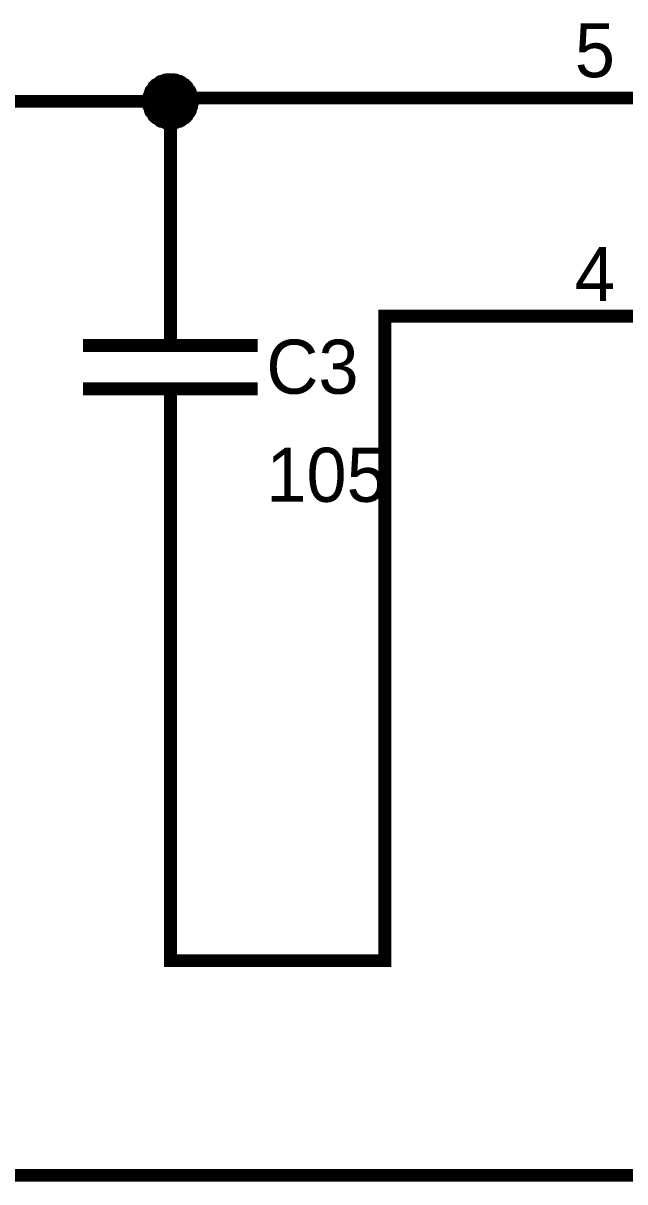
# Model space of a CAD drawing. Header units: millimetres. Extents: x 0 to 394, y 0 to 282.
# Drawn here: x 96.58 to 110.6, y 234.85 to 261.81 of the extents above; entities that cross this region are included whole.
import ezdxf

# ---------------------------------------------------------------- set-up
doc = ezdxf.new("R2010")
doc.units = ezdxf.units.MM
doc.layers.add('Sheet', color=255, linetype='Continuous')

msp = doc.modelspace()

# ---------------------------------------------------------------- linework, layer by layer
at = {"layer": 'Sheet'}
for points, const_width in [([(99.503, 259.995), (99.503, 260.017), (99.503, 260.051), (99.514, 260.073), (99.514, 260.096), (99.514, 260.118), (99.526, 260.141), (99.537, 260.175), (99.548, 260.197), (99.548, 260.219), (99.559, 260.242), (99.571, 260.253), (99.593, 260.276), (99.604, 260.298), (99.615, 260.321), (99.638, 260.332), (99.649, 260.354), (99.672, 260.365), (99.683, 260.388), (99.705, 260.399), (99.728, 260.41), (99.75, 260.433), (99.761, 260.444), (99.784, 260.455), (99.806, 260.455), (99.829, 260.467), (99.863, 260.478), (99.885, 260.489), (99.907, 260.489), (99.93, 260.489), (99.952, 260.5), (99.986, 260.5), (100.009, 260.5)], 0.3), ([(99.503, 259.995), (99.503, 260.017), (99.503, 260.051), (99.514, 260.073), (99.514, 260.096), (99.514, 260.118), (99.526, 260.141), (99.537, 260.175), (99.548, 260.197), (99.548, 260.219), (99.559, 260.242), (99.571, 260.253), (99.593, 260.276), (99.604, 260.298), (99.615, 260.321), (99.638, 260.332), (99.649, 260.354), (99.672, 260.365), (99.683, 260.388), (99.705, 260.399), (99.728, 260.41), (99.75, 260.433), (99.761, 260.444), (99.784, 260.455), (99.806, 260.455), (99.829, 260.467), (99.863, 260.478), (99.885, 260.489), (99.907, 260.489), (99.93, 260.489), (99.952, 260.5), (99.986, 260.5), (100.009, 260.5)], 0.3), ([(99.503, 259.995), (99.503, 260.017), (99.503, 260.051), (99.514, 260.073), (99.514, 260.096), (99.514, 260.118), (99.526, 260.141), (99.537, 260.175), (99.548, 260.197), (99.548, 260.219), (99.559, 260.242), (99.571, 260.253), (99.593, 260.276), (99.604, 260.298), (99.615, 260.321), (99.638, 260.332), (99.649, 260.354), (99.672, 260.365), (99.683, 260.388), (99.705, 260.399), (99.728, 260.41), (99.75, 260.433), (99.761, 260.444), (99.784, 260.455), (99.806, 260.455), (99.829, 260.467), (99.863, 260.478), (99.885, 260.489), (99.907, 260.489), (99.93, 260.489), (99.952, 260.5), (99.986, 260.5), (100.009, 260.5)], 0.3), ([(99.503, 259.995), (99.503, 260.017), (99.503, 260.051), (99.514, 260.073), (99.514, 260.096), (99.514, 260.118), (99.526, 260.141), (99.537, 260.175), (99.548, 260.197), (99.548, 260.219), (99.559, 260.242), (99.571, 260.253), (99.593, 260.276), (99.604, 260.298), (99.615, 260.321), (99.638, 260.332), (99.649, 260.354), (99.672, 260.365), (99.683, 260.388), (99.705, 260.399), (99.728, 260.41), (99.75, 260.433), (99.761, 260.444), (99.784, 260.455), (99.806, 260.455), (99.829, 260.467), (99.863, 260.478), (99.885, 260.489), (99.907, 260.489), (99.93, 260.489), (99.952, 260.5), (99.986, 260.5), (100.009, 260.5)], 0.3), ([(99.503, 259.995), (99.503, 260.017), (99.503, 260.051), (99.514, 260.073), (99.514, 260.096), (99.514, 260.118), (99.526, 260.141), (99.537, 260.175), (99.548, 260.197), (99.548, 260.219), (99.559, 260.242), (99.571, 260.253), (99.593, 260.276), (99.604, 260.298), (99.615, 260.321), (99.638, 260.332), (99.649, 260.354), (99.672, 260.365), (99.683, 260.388), (99.705, 260.399), (99.728, 260.41), (99.75, 260.433), (99.761, 260.444), (99.784, 260.455), (99.806, 260.455), (99.829, 260.467), (99.863, 260.478), (99.885, 260.489), (99.907, 260.489), (99.93, 260.489), (99.952, 260.5), (99.986, 260.5), (100.009, 260.5)], 0.0991), ([(99.503, 259.995), (99.503, 260.017), (99.503, 260.051), (99.514, 260.073), (99.514, 260.096), (99.514, 260.118), (99.526, 260.141), (99.537, 260.175), (99.548, 260.197), (99.548, 260.219), (99.559, 260.242), (99.571, 260.253), (99.593, 260.276), (99.604, 260.298), (99.615, 260.321), (99.638, 260.332), (99.649, 260.354), (99.672, 260.365), (99.683, 260.388), (99.705, 260.399), (99.728, 260.41), (99.75, 260.433), (99.761, 260.444), (99.784, 260.455), (99.806, 260.455), (99.829, 260.467), (99.863, 260.478), (99.885, 260.489), (99.907, 260.489), (99.93, 260.489), (99.952, 260.5), (99.986, 260.5), (100.009, 260.5)], 0.0991), ([(99.503, 259.995), (99.503, 260.017), (99.503, 260.051), (99.514, 260.073), (99.514, 260.096), (99.514, 260.118), (99.526, 260.141), (99.537, 260.175), (99.548, 260.197), (99.548, 260.219), (99.559, 260.242), (99.571, 260.253), (99.593, 260.276), (99.604, 260.298), (99.615, 260.321), (99.638, 260.332), (99.649, 260.354), (99.672, 260.365), (99.683, 260.388), (99.705, 260.399), (99.728, 260.41), (99.75, 260.433), (99.761, 260.444), (99.784, 260.455), (99.806, 260.455), (99.829, 260.467), (99.863, 260.478), (99.885, 260.489), (99.907, 260.489), (99.93, 260.489), (99.952, 260.5), (99.986, 260.5), (100.009, 260.5)], 0.0991), ([(99.503, 259.995), (99.503, 260.017), (99.503, 260.051), (99.514, 260.073), (99.514, 260.096), (99.514, 260.118), (99.526, 260.141), (99.537, 260.175), (99.548, 260.197), (99.548, 260.219), (99.559, 260.242), (99.571, 260.253), (99.593, 260.276), (99.604, 260.298), (99.615, 260.321), (99.638, 260.332), (99.649, 260.354), (99.672, 260.365), (99.683, 260.388), (99.705, 260.399), (99.728, 260.41), (99.75, 260.433), (99.761, 260.444), (99.784, 260.455), (99.806, 260.455), (99.829, 260.467), (99.863, 260.478), (99.885, 260.489), (99.907, 260.489), (99.93, 260.489), (99.952, 260.5), (99.986, 260.5), (100.009, 260.5)], 0.0991), ([(100.009, 260.5), (100.009, 260.5)], 0.3), ([(100.009, 260.5), (100.031, 260.5), (100.065, 260.5), (100.087, 260.489), (100.11, 260.489), (100.132, 260.489), (100.155, 260.478), (100.188, 260.467), (100.211, 260.455), (100.233, 260.455), (100.256, 260.444), (100.267, 260.433), (100.289, 260.41), (100.312, 260.399), (100.334, 260.388), (100.345, 260.365), (100.368, 260.354), (100.379, 260.332), (100.402, 260.321), (100.413, 260.298), (100.424, 260.276), (100.447, 260.253), (100.458, 260.242), (100.469, 260.219), (100.469, 260.197), (100.48, 260.175), (100.491, 260.141), (100.503, 260.118), (100.503, 260.096), (100.503, 260.073), (100.514, 260.051), (100.514, 260.017), (100.514, 259.995)], 0.3), ([(100.009, 260.5), (100.009, 260.5)], 0.3), ([(100.009, 260.5), (100.031, 260.5), (100.065, 260.5), (100.087, 260.489), (100.11, 260.489), (100.132, 260.489), (100.155, 260.478), (100.188, 260.467), (100.211, 260.455), (100.233, 260.455), (100.256, 260.444), (100.267, 260.433), (100.289, 260.41), (100.312, 260.399), (100.334, 260.388), (100.345, 260.365), (100.368, 260.354), (100.379, 260.332), (100.402, 260.321), (100.413, 260.298), (100.424, 260.276), (100.447, 260.253), (100.458, 260.242), (100.469, 260.219), (100.469, 260.197), (100.48, 260.175), (100.491, 260.141), (100.503, 260.118), (100.503, 260.096), (100.503, 260.073), (100.514, 260.051), (100.514, 260.017), (100.514, 259.995)], 0.3), ([(100.009, 260.5), (100.009, 260.5)], 0.3), ([(100.009, 260.5), (100.031, 260.5), (100.065, 260.5), (100.087, 260.489), (100.11, 260.489), (100.132, 260.489), (100.155, 260.478), (100.188, 260.467), (100.211, 260.455), (100.233, 260.455), (100.256, 260.444), (100.267, 260.433), (100.289, 260.41), (100.312, 260.399), (100.334, 260.388), (100.345, 260.365), (100.368, 260.354), (100.379, 260.332), (100.402, 260.321), (100.413, 260.298), (100.424, 260.276), (100.447, 260.253), (100.458, 260.242), (100.469, 260.219), (100.469, 260.197), (100.48, 260.175), (100.491, 260.141), (100.503, 260.118), (100.503, 260.096), (100.503, 260.073), (100.514, 260.051), (100.514, 260.017), (100.514, 259.995)], 0.3), ([(100.009, 260.5), (100.009, 260.5)], 0.3), ([(100.009, 260.5), (100.031, 260.5), (100.065, 260.5), (100.087, 260.489), (100.11, 260.489), (100.132, 260.489), (100.155, 260.478), (100.188, 260.467), (100.211, 260.455), (100.233, 260.455), (100.256, 260.444), (100.267, 260.433), (100.289, 260.41), (100.312, 260.399), (100.334, 260.388), (100.345, 260.365), (100.368, 260.354), (100.379, 260.332), (100.402, 260.321), (100.413, 260.298), (100.424, 260.276), (100.447, 260.253), (100.458, 260.242), (100.469, 260.219), (100.469, 260.197), (100.48, 260.175), (100.491, 260.141), (100.503, 260.118), (100.503, 260.096), (100.503, 260.073), (100.514, 260.051), (100.514, 260.017), (100.514, 259.995)], 0.3), ([(100.009, 260.5), (100.009, 260.5)], 0.0991), ([(100.009, 260.5), (100.031, 260.5), (100.065, 260.5), (100.087, 260.489), (100.11, 260.489), (100.132, 260.489), (100.155, 260.478), (100.188, 260.467), (100.211, 260.455), (100.233, 260.455), (100.256, 260.444), (100.267, 260.433), (100.289, 260.41), (100.312, 260.399), (100.334, 260.388), (100.345, 260.365), (100.368, 260.354), (100.379, 260.332), (100.402, 260.321), (100.413, 260.298), (100.424, 260.276), (100.447, 260.253), (100.458, 260.242), (100.469, 260.219), (100.469, 260.197), (100.48, 260.175), (100.491, 260.141), (100.503, 260.118), (100.503, 260.096), (100.503, 260.073), (100.514, 260.051), (100.514, 260.017), (100.514, 259.995)], 0.0991), ([(100.009, 260.5), (100.009, 260.5)], 0.0991), ([(100.009, 260.5), (100.031, 260.5), (100.065, 260.5), (100.087, 260.489), (100.11, 260.489), (100.132, 260.489), (100.155, 260.478), (100.188, 260.467), (100.211, 260.455), (100.233, 260.455), (100.256, 260.444), (100.267, 260.433), (100.289, 260.41), (100.312, 260.399), (100.334, 260.388), (100.345, 260.365), (100.368, 260.354), (100.379, 260.332), (100.402, 260.321), (100.413, 260.298), (100.424, 260.276), (100.447, 260.253), (100.458, 260.242), (100.469, 260.219), (100.469, 260.197), (100.48, 260.175), (100.491, 260.141), (100.503, 260.118), (100.503, 260.096), (100.503, 260.073), (100.514, 260.051), (100.514, 260.017), (100.514, 259.995)], 0.0991), ([(100.009, 260.5), (100.009, 260.5)], 0.0991), ([(100.009, 260.5), (100.031, 260.5), (100.065, 260.5), (100.087, 260.489), (100.11, 260.489), (100.132, 260.489), (100.155, 260.478), (100.188, 260.467), (100.211, 260.455), (100.233, 260.455), (100.256, 260.444), (100.267, 260.433), (100.289, 260.41), (100.312, 260.399), (100.334, 260.388), (100.345, 260.365), (100.368, 260.354), (100.379, 260.332), (100.402, 260.321), (100.413, 260.298), (100.424, 260.276), (100.447, 260.253), (100.458, 260.242), (100.469, 260.219), (100.469, 260.197), (100.48, 260.175), (100.491, 260.141), (100.503, 260.118), (100.503, 260.096), (100.503, 260.073), (100.514, 260.051), (100.514, 260.017), (100.514, 259.995)], 0.0991), ([(100.009, 260.5), (100.009, 260.5)], 0.0991), ([(100.009, 260.5), (100.031, 260.5), (100.065, 260.5), (100.087, 260.489), (100.11, 260.489), (100.132, 260.489), (100.155, 260.478), (100.188, 260.467), (100.211, 260.455), (100.233, 260.455), (100.256, 260.444), (100.267, 260.433), (100.289, 260.41), (100.312, 260.399), (100.334, 260.388), (100.345, 260.365), (100.368, 260.354), (100.379, 260.332), (100.402, 260.321), (100.413, 260.298), (100.424, 260.276), (100.447, 260.253), (100.458, 260.242), (100.469, 260.219), (100.469, 260.197), (100.48, 260.175), (100.491, 260.141), (100.503, 260.118), (100.503, 260.096), (100.503, 260.073), (100.514, 260.051), (100.514, 260.017), (100.514, 259.995)], 0.0991), ([(80.007, 259.995), (90.013, 259.995), (100.009, 259.995), (100.009, 257.614)], 0.3), ([(100.009, 259.489), (99.986, 259.489), (99.952, 259.489), (99.93, 259.501), (99.907, 259.501), (99.885, 259.501), (99.863, 259.512), (99.829, 259.523), (99.806, 259.534), (99.784, 259.534), (99.761, 259.546), (99.75, 259.557), (99.728, 259.579), (99.705, 259.591), (99.683, 259.602), (99.672, 259.624), (99.649, 259.635), (99.638, 259.658), (99.615, 259.669), (99.604, 259.692), (99.593, 259.714), (99.571, 259.737), (99.559, 259.748), (99.548, 259.77), (99.548, 259.793), (99.537, 259.815), (99.526, 259.849), (99.514, 259.871), (99.514, 259.894), (99.514, 259.916), (99.503, 259.939), (99.503, 259.972), (99.503, 259.995)], 0.3), ([(99.503, 259.995), (99.503, 259.995)], 0.3), ([(100.009, 259.489), (99.986, 259.489), (99.952, 259.489), (99.93, 259.501), (99.907, 259.501), (99.885, 259.501), (99.863, 259.512), (99.829, 259.523), (99.806, 259.534), (99.784, 259.534), (99.761, 259.546), (99.75, 259.557), (99.728, 259.579), (99.705, 259.591), (99.683, 259.602), (99.672, 259.624), (99.649, 259.635), (99.638, 259.658), (99.615, 259.669), (99.604, 259.692), (99.593, 259.714), (99.571, 259.737), (99.559, 259.748), (99.548, 259.77), (99.548, 259.793), (99.537, 259.815), (99.526, 259.849), (99.514, 259.871), (99.514, 259.894), (99.514, 259.916), (99.503, 259.939), (99.503, 259.972), (99.503, 259.995)], 0.3), ([(99.503, 259.995), (99.503, 259.995)], 0.3), ([(100.009, 259.489), (99.986, 259.489), (99.952, 259.489), (99.93, 259.501), (99.907, 259.501), (99.885, 259.501), (99.863, 259.512), (99.829, 259.523), (99.806, 259.534), (99.784, 259.534), (99.761, 259.546), (99.75, 259.557), (99.728, 259.579), (99.705, 259.591), (99.683, 259.602), (99.672, 259.624), (99.649, 259.635), (99.638, 259.658), (99.615, 259.669), (99.604, 259.692), (99.593, 259.714), (99.571, 259.737), (99.559, 259.748), (99.548, 259.77), (99.548, 259.793), (99.537, 259.815), (99.526, 259.849), (99.514, 259.871), (99.514, 259.894), (99.514, 259.916), (99.503, 259.939), (99.503, 259.972), (99.503, 259.995)], 0.3), ([(99.503, 259.995), (99.503, 259.995)], 0.3), ([(100.009, 259.489), (99.986, 259.489), (99.952, 259.489), (99.93, 259.501), (99.907, 259.501), (99.885, 259.501), (99.863, 259.512), (99.829, 259.523), (99.806, 259.534), (99.784, 259.534), (99.761, 259.546), (99.75, 259.557), (99.728, 259.579), (99.705, 259.591), (99.683, 259.602), (99.672, 259.624), (99.649, 259.635), (99.638, 259.658), (99.615, 259.669), (99.604, 259.692), (99.593, 259.714), (99.571, 259.737), (99.559, 259.748), (99.548, 259.77), (99.548, 259.793), (99.537, 259.815), (99.526, 259.849), (99.514, 259.871), (99.514, 259.894), (99.514, 259.916), (99.503, 259.939), (99.503, 259.972), (99.503, 259.995)], 0.3), ([(99.503, 259.995), (99.503, 259.995)], 0.3), ([(100.009, 259.489), (99.986, 259.489), (99.952, 259.489), (99.93, 259.501), (99.907, 259.501), (99.885, 259.501), (99.863, 259.512), (99.829, 259.523), (99.806, 259.534), (99.784, 259.534), (99.761, 259.546), (99.75, 259.557), (99.728, 259.579), (99.705, 259.591), (99.683, 259.602), (99.672, 259.624), (99.649, 259.635), (99.638, 259.658), (99.615, 259.669), (99.604, 259.692), (99.593, 259.714), (99.571, 259.737), (99.559, 259.748), (99.548, 259.77), (99.548, 259.793), (99.537, 259.815), (99.526, 259.849), (99.514, 259.871), (99.514, 259.894), (99.514, 259.916), (99.503, 259.939), (99.503, 259.972), (99.503, 259.995)], 0.0991), ([(99.503, 259.995), (99.503, 259.995)], 0.0991), ([(100.009, 259.489), (99.986, 259.489), (99.952, 259.489), (99.93, 259.501), (99.907, 259.501), (99.885, 259.501), (99.863, 259.512), (99.829, 259.523), (99.806, 259.534), (99.784, 259.534), (99.761, 259.546), (99.75, 259.557), (99.728, 259.579), (99.705, 259.591), (99.683, 259.602), (99.672, 259.624), (99.649, 259.635), (99.638, 259.658), (99.615, 259.669), (99.604, 259.692), (99.593, 259.714), (99.571, 259.737), (99.559, 259.748), (99.548, 259.77), (99.548, 259.793), (99.537, 259.815), (99.526, 259.849), (99.514, 259.871), (99.514, 259.894), (99.514, 259.916), (99.503, 259.939), (99.503, 259.972), (99.503, 259.995)], 0.0991), ([(99.503, 259.995), (99.503, 259.995)], 0.0991), ([(100.009, 259.489), (99.986, 259.489), (99.952, 259.489), (99.93, 259.501), (99.907, 259.501), (99.885, 259.501), (99.863, 259.512), (99.829, 259.523), (99.806, 259.534), (99.784, 259.534), (99.761, 259.546), (99.75, 259.557), (99.728, 259.579), (99.705, 259.591), (99.683, 259.602), (99.672, 259.624), (99.649, 259.635), (99.638, 259.658), (99.615, 259.669), (99.604, 259.692), (99.593, 259.714), (99.571, 259.737), (99.559, 259.748), (99.548, 259.77), (99.548, 259.793), (99.537, 259.815), (99.526, 259.849), (99.514, 259.871), (99.514, 259.894), (99.514, 259.916), (99.503, 259.939), (99.503, 259.972), (99.503, 259.995)], 0.0991), ([(99.503, 259.995), (99.503, 259.995)], 0.0991), ([(100.009, 259.489), (99.986, 259.489), (99.952, 259.489), (99.93, 259.501), (99.907, 259.501), (99.885, 259.501), (99.863, 259.512), (99.829, 259.523), (99.806, 259.534), (99.784, 259.534), (99.761, 259.546), (99.75, 259.557), (99.728, 259.579), (99.705, 259.591), (99.683, 259.602), (99.672, 259.624), (99.649, 259.635), (99.638, 259.658), (99.615, 259.669), (99.604, 259.692), (99.593, 259.714), (99.571, 259.737), (99.559, 259.748), (99.548, 259.77), (99.548, 259.793), (99.537, 259.815), (99.526, 259.849), (99.514, 259.871), (99.514, 259.894), (99.514, 259.916), (99.503, 259.939), (99.503, 259.972), (99.503, 259.995)], 0.0991), ([(99.503, 259.995), (99.503, 259.995)], 0.0991), ([(100.009, 259.995), (100.009, 260.073), (110.004, 260.073)], 0.3), ([(100.514, 259.995), (100.514, 259.972), (100.514, 259.939), (100.503, 259.916), (100.503, 259.894), (100.503, 259.871), (100.491, 259.849), (100.48, 259.815), (100.469, 259.793), (100.469, 259.77), (100.458, 259.748), (100.447, 259.737), (100.424, 259.714), (100.413, 259.692), (100.402, 259.669), (100.379, 259.658), (100.368, 259.635), (100.345, 259.624), (100.334, 259.602), (100.312, 259.591), (100.289, 259.579), (100.267, 259.557), (100.256, 259.546), (100.233, 259.534), (100.211, 259.534), (100.188, 259.523), (100.155, 259.512), (100.132, 259.501), (100.11, 259.501), (100.087, 259.501), (100.065, 259.489), (100.031, 259.489), (100.009, 259.489)], 0.3), ([(100.514, 259.995), (100.514, 259.972), (100.514, 259.939), (100.503, 259.916), (100.503, 259.894), (100.503, 259.871), (100.491, 259.849), (100.48, 259.815), (100.469, 259.793), (100.469, 259.77), (100.458, 259.748), (100.447, 259.737), (100.424, 259.714), (100.413, 259.692), (100.402, 259.669), (100.379, 259.658), (100.368, 259.635), (100.345, 259.624), (100.334, 259.602), (100.312, 259.591), (100.289, 259.579), (100.267, 259.557), (100.256, 259.546), (100.233, 259.534), (100.211, 259.534), (100.188, 259.523), (100.155, 259.512), (100.132, 259.501), (100.11, 259.501), (100.087, 259.501), (100.065, 259.489), (100.031, 259.489), (100.009, 259.489)], 0.3), ([(100.514, 259.995), (100.514, 259.972), (100.514, 259.939), (100.503, 259.916), (100.503, 259.894), (100.503, 259.871), (100.491, 259.849), (100.48, 259.815), (100.469, 259.793), (100.469, 259.77), (100.458, 259.748), (100.447, 259.737), (100.424, 259.714), (100.413, 259.692), (100.402, 259.669), (100.379, 259.658), (100.368, 259.635), (100.345, 259.624), (100.334, 259.602), (100.312, 259.591), (100.289, 259.579), (100.267, 259.557), (100.256, 259.546), (100.233, 259.534), (100.211, 259.534), (100.188, 259.523), (100.155, 259.512), (100.132, 259.501), (100.11, 259.501), (100.087, 259.501), (100.065, 259.489), (100.031, 259.489), (100.009, 259.489)], 0.3), ([(100.514, 259.995), (100.514, 259.972), (100.514, 259.939), (100.503, 259.916), (100.503, 259.894), (100.503, 259.871), (100.491, 259.849), (100.48, 259.815), (100.469, 259.793), (100.469, 259.77), (100.458, 259.748), (100.447, 259.737), (100.424, 259.714), (100.413, 259.692), (100.402, 259.669), (100.379, 259.658), (100.368, 259.635), (100.345, 259.624), (100.334, 259.602), (100.312, 259.591), (100.289, 259.579), (100.267, 259.557), (100.256, 259.546), (100.233, 259.534), (100.211, 259.534), (100.188, 259.523), (100.155, 259.512), (100.132, 259.501), (100.11, 259.501), (100.087, 259.501), (100.065, 259.489), (100.031, 259.489), (100.009, 259.489)], 0.3), ([(100.514, 259.995), (100.514, 259.972), (100.514, 259.939), (100.503, 259.916), (100.503, 259.894), (100.503, 259.871), (100.491, 259.849), (100.48, 259.815), (100.469, 259.793), (100.469, 259.77), (100.458, 259.748), (100.447, 259.737), (100.424, 259.714), (100.413, 259.692), (100.402, 259.669), (100.379, 259.658), (100.368, 259.635), (100.345, 259.624), (100.334, 259.602), (100.312, 259.591), (100.289, 259.579), (100.267, 259.557), (100.256, 259.546), (100.233, 259.534), (100.211, 259.534), (100.188, 259.523), (100.155, 259.512), (100.132, 259.501), (100.11, 259.501), (100.087, 259.501), (100.065, 259.489), (100.031, 259.489), (100.009, 259.489)], 0.0991), ([(100.514, 259.995), (100.514, 259.972), (100.514, 259.939), (100.503, 259.916), (100.503, 259.894), (100.503, 259.871), (100.491, 259.849), (100.48, 259.815), (100.469, 259.793), (100.469, 259.77), (100.458, 259.748), (100.447, 259.737), (100.424, 259.714), (100.413, 259.692), (100.402, 259.669), (100.379, 259.658), (100.368, 259.635), (100.345, 259.624), (100.334, 259.602), (100.312, 259.591), (100.289, 259.579), (100.267, 259.557), (100.256, 259.546), (100.233, 259.534), (100.211, 259.534), (100.188, 259.523), (100.155, 259.512), (100.132, 259.501), (100.11, 259.501), (100.087, 259.501), (100.065, 259.489), (100.031, 259.489), (100.009, 259.489)], 0.0991), ([(100.514, 259.995), (100.514, 259.972), (100.514, 259.939), (100.503, 259.916), (100.503, 259.894), (100.503, 259.871), (100.491, 259.849), (100.48, 259.815), (100.469, 259.793), (100.469, 259.77), (100.458, 259.748), (100.447, 259.737), (100.424, 259.714), (100.413, 259.692), (100.402, 259.669), (100.379, 259.658), (100.368, 259.635), (100.345, 259.624), (100.334, 259.602), (100.312, 259.591), (100.289, 259.579), (100.267, 259.557), (100.256, 259.546), (100.233, 259.534), (100.211, 259.534), (100.188, 259.523), (100.155, 259.512), (100.132, 259.501), (100.11, 259.501), (100.087, 259.501), (100.065, 259.489), (100.031, 259.489), (100.009, 259.489)], 0.0991), ([(100.514, 259.995), (100.514, 259.972), (100.514, 259.939), (100.503, 259.916), (100.503, 259.894), (100.503, 259.871), (100.491, 259.849), (100.48, 259.815), (100.469, 259.793), (100.469, 259.77), (100.458, 259.748), (100.447, 259.737), (100.424, 259.714), (100.413, 259.692), (100.402, 259.669), (100.379, 259.658), (100.368, 259.635), (100.345, 259.624), (100.334, 259.602), (100.312, 259.591), (100.289, 259.579), (100.267, 259.557), (100.256, 259.546), (100.233, 259.534), (100.211, 259.534), (100.188, 259.523), (100.155, 259.512), (100.132, 259.501), (100.11, 259.501), (100.087, 259.501), (100.065, 259.489), (100.031, 259.489), (100.009, 259.489)], 0.0991), ([(100.514, 259.995), (100.514, 259.995), (100.514, 259.995), (100.514, 259.995), (100.514, 259.995), (100.514, 259.995), (100.514, 259.995), (100.514, 259.995), (100.514, 259.995), (100.514, 259.995), (100.514, 259.995), (100.514, 259.995), (100.514, 259.995), (100.514, 259.995), (100.514, 259.995), (100.514, 259.995), (100.514, 259.995), (100.514, 259.995), (100.514, 259.995), (100.514, 259.995), (100.514, 259.995), (100.514, 259.995), (100.514, 259.995), (100.514, 259.995), (100.514, 259.995), (100.514, 259.995), (100.514, 259.995), (100.514, 259.995), (100.514, 259.995), (100.514, 259.995), (100.514, 259.995), (100.514, 259.995), (100.514, 259.995)], 0.3), ([(100.514, 259.995), (100.514, 259.995)], 0.3), ([(100.514, 259.995), (100.514, 259.995), (100.514, 259.995), (100.514, 259.995), (100.514, 259.995), (100.514, 259.995), (100.514, 259.995), (100.514, 259.995), (100.514, 259.995), (100.514, 259.995), (100.514, 259.995), (100.514, 259.995), (100.514, 259.995), (100.514, 259.995), (100.514, 259.995), (100.514, 259.995), (100.514, 259.995), (100.514, 259.995), (100.514, 259.995), (100.514, 259.995), (100.514, 259.995), (100.514, 259.995), (100.514, 259.995), (100.514, 259.995), (100.514, 259.995), (100.514, 259.995), (100.514, 259.995), (100.514, 259.995), (100.514, 259.995), (100.514, 259.995), (100.514, 259.995), (100.514, 259.995), (100.514, 259.995)], 0.3), ([(100.514, 259.995), (100.514, 259.995)], 0.3), ([(100.514, 259.995), (100.514, 259.995), (100.514, 259.995), (100.514, 259.995), (100.514, 259.995), (100.514, 259.995), (100.514, 259.995), (100.514, 259.995), (100.514, 259.995), (100.514, 259.995), (100.514, 259.995), (100.514, 259.995), (100.514, 259.995), (100.514, 259.995), (100.514, 259.995), (100.514, 259.995), (100.514, 259.995), (100.514, 259.995), (100.514, 259.995), (100.514, 259.995), (100.514, 259.995), (100.514, 259.995), (100.514, 259.995), (100.514, 259.995), (100.514, 259.995), (100.514, 259.995), (100.514, 259.995), (100.514, 259.995), (100.514, 259.995), (100.514, 259.995), (100.514, 259.995), (100.514, 259.995), (100.514, 259.995)], 0.3), ([(100.514, 259.995), (100.514, 259.995)], 0.3), ([(100.514, 259.995), (100.514, 259.995), (100.514, 259.995), (100.514, 259.995), (100.514, 259.995), (100.514, 259.995), (100.514, 259.995), (100.514, 259.995), (100.514, 259.995), (100.514, 259.995), (100.514, 259.995), (100.514, 259.995), (100.514, 259.995), (100.514, 259.995), (100.514, 259.995), (100.514, 259.995), (100.514, 259.995), (100.514, 259.995), (100.514, 259.995), (100.514, 259.995), (100.514, 259.995), (100.514, 259.995), (100.514, 259.995), (100.514, 259.995), (100.514, 259.995), (100.514, 259.995), (100.514, 259.995), (100.514, 259.995), (100.514, 259.995), (100.514, 259.995), (100.514, 259.995), (100.514, 259.995), (100.514, 259.995)], 0.3), ([(100.514, 259.995), (100.514, 259.995)], 0.3), ([(100.514, 259.995), (100.514, 259.995), (100.514, 259.995), (100.514, 259.995), (100.514, 259.995), (100.514, 259.995), (100.514, 259.995), (100.514, 259.995), (100.514, 259.995), (100.514, 259.995), (100.514, 259.995), (100.514, 259.995), (100.514, 259.995), (100.514, 259.995), (100.514, 259.995), (100.514, 259.995), (100.514, 259.995), (100.514, 259.995), (100.514, 259.995), (100.514, 259.995), (100.514, 259.995), (100.514, 259.995), (100.514, 259.995), (100.514, 259.995), (100.514, 259.995), (100.514, 259.995), (100.514, 259.995), (100.514, 259.995), (100.514, 259.995), (100.514, 259.995), (100.514, 259.995), (100.514, 259.995), (100.514, 259.995)], 0.0991), ([(100.514, 259.995), (100.514, 259.995)], 0.0991), ([(100.514, 259.995), (100.514, 259.995), (100.514, 259.995), (100.514, 259.995), (100.514, 259.995), (100.514, 259.995), (100.514, 259.995), (100.514, 259.995), (100.514, 259.995), (100.514, 259.995), (100.514, 259.995), (100.514, 259.995), (100.514, 259.995), (100.514, 259.995), (100.514, 259.995), (100.514, 259.995), (100.514, 259.995), (100.514, 259.995), (100.514, 259.995), (100.514, 259.995), (100.514, 259.995), (100.514, 259.995), (100.514, 259.995), (100.514, 259.995), (100.514, 259.995), (100.514, 259.995), (100.514, 259.995), (100.514, 259.995), (100.514, 259.995), (100.514, 259.995), (100.514, 259.995), (100.514, 259.995), (100.514, 259.995)], 0.0991), ([(100.514, 259.995), (100.514, 259.995)], 0.0991), ([(100.514, 259.995), (100.514, 259.995), (100.514, 259.995), (100.514, 259.995), (100.514, 259.995), (100.514, 259.995), (100.514, 259.995), (100.514, 259.995), (100.514, 259.995), (100.514, 259.995), (100.514, 259.995), (100.514, 259.995), (100.514, 259.995), (100.514, 259.995), (100.514, 259.995), (100.514, 259.995), (100.514, 259.995), (100.514, 259.995), (100.514, 259.995), (100.514, 259.995), (100.514, 259.995), (100.514, 259.995), (100.514, 259.995), (100.514, 259.995), (100.514, 259.995), (100.514, 259.995), (100.514, 259.995), (100.514, 259.995), (100.514, 259.995), (100.514, 259.995), (100.514, 259.995), (100.514, 259.995), (100.514, 259.995)], 0.0991), ([(100.514, 259.995), (100.514, 259.995)], 0.0991), ([(100.514, 259.995), (100.514, 259.995), (100.514, 259.995), (100.514, 259.995), (100.514, 259.995), (100.514, 259.995), (100.514, 259.995), (100.514, 259.995), (100.514, 259.995), (100.514, 259.995), (100.514, 259.995), (100.514, 259.995), (100.514, 259.995), (100.514, 259.995), (100.514, 259.995), (100.514, 259.995), (100.514, 259.995), (100.514, 259.995), (100.514, 259.995), (100.514, 259.995), (100.514, 259.995), (100.514, 259.995), (100.514, 259.995), (100.514, 259.995), (100.514, 259.995), (100.514, 259.995), (100.514, 259.995), (100.514, 259.995), (100.514, 259.995), (100.514, 259.995), (100.514, 259.995), (100.514, 259.995), (100.514, 259.995)], 0.0991), ([(100.514, 259.995), (100.514, 259.995)], 0.0991), ([(112.542, 260.073), (110.004, 260.073)], 0.3), ([(100.009, 255.076), (100.009, 257.614)], 0.3), ([(21.349, 255.008), (30.008, 255.008), (30.008, 234.995), (90.013, 234.995), (122.706, 234.995), (122.706, 244.833)], 0.3), ([(100.009, 255.076), (100.009, 254.312)], 0.3), ([(100.009, 249.999), (100.009, 239.993), (105.006, 239.993), (105.006, 254.997), (110.004, 254.997)], 0.3), ([(112.542, 254.997), (110.004, 254.997)], 0.3), ([(97.976, 254.312), (102.041, 254.312)], 0.3), ([(102.041, 253.301), (97.976, 253.301)], 0.3), ([(100.009, 252.538), (100.009, 253.301)], 0.3), ([(100.009, 252.538), (100.009, 249.999)], 0.3)]:
    msp.add_lwpolyline(points, dxfattribs=dict(at, const_width=const_width))
at = {"layer": 'Sheet', "const_width": 0.508}
msp.add_lwpolyline([(99.746, 260, 1), (100.254, 260, 1)], format="xyb", close=True, dxfattribs=at)

# ---------------------------------------------------------------- texts
at = {"layer": 'Sheet'}
for s, height, p in [('5', 1.258, (109.431, 260.556)), ('4', 1.258, (109.431, 255.345)), ('C3', 1.2579, (102.243, 253.189)), ('105', 1.2579, (102.243, 250.673))]:
    msp.add_text(s, height=height, dxfattribs=at).set_placement(p)

doc.saveas('drawing.dxf')
